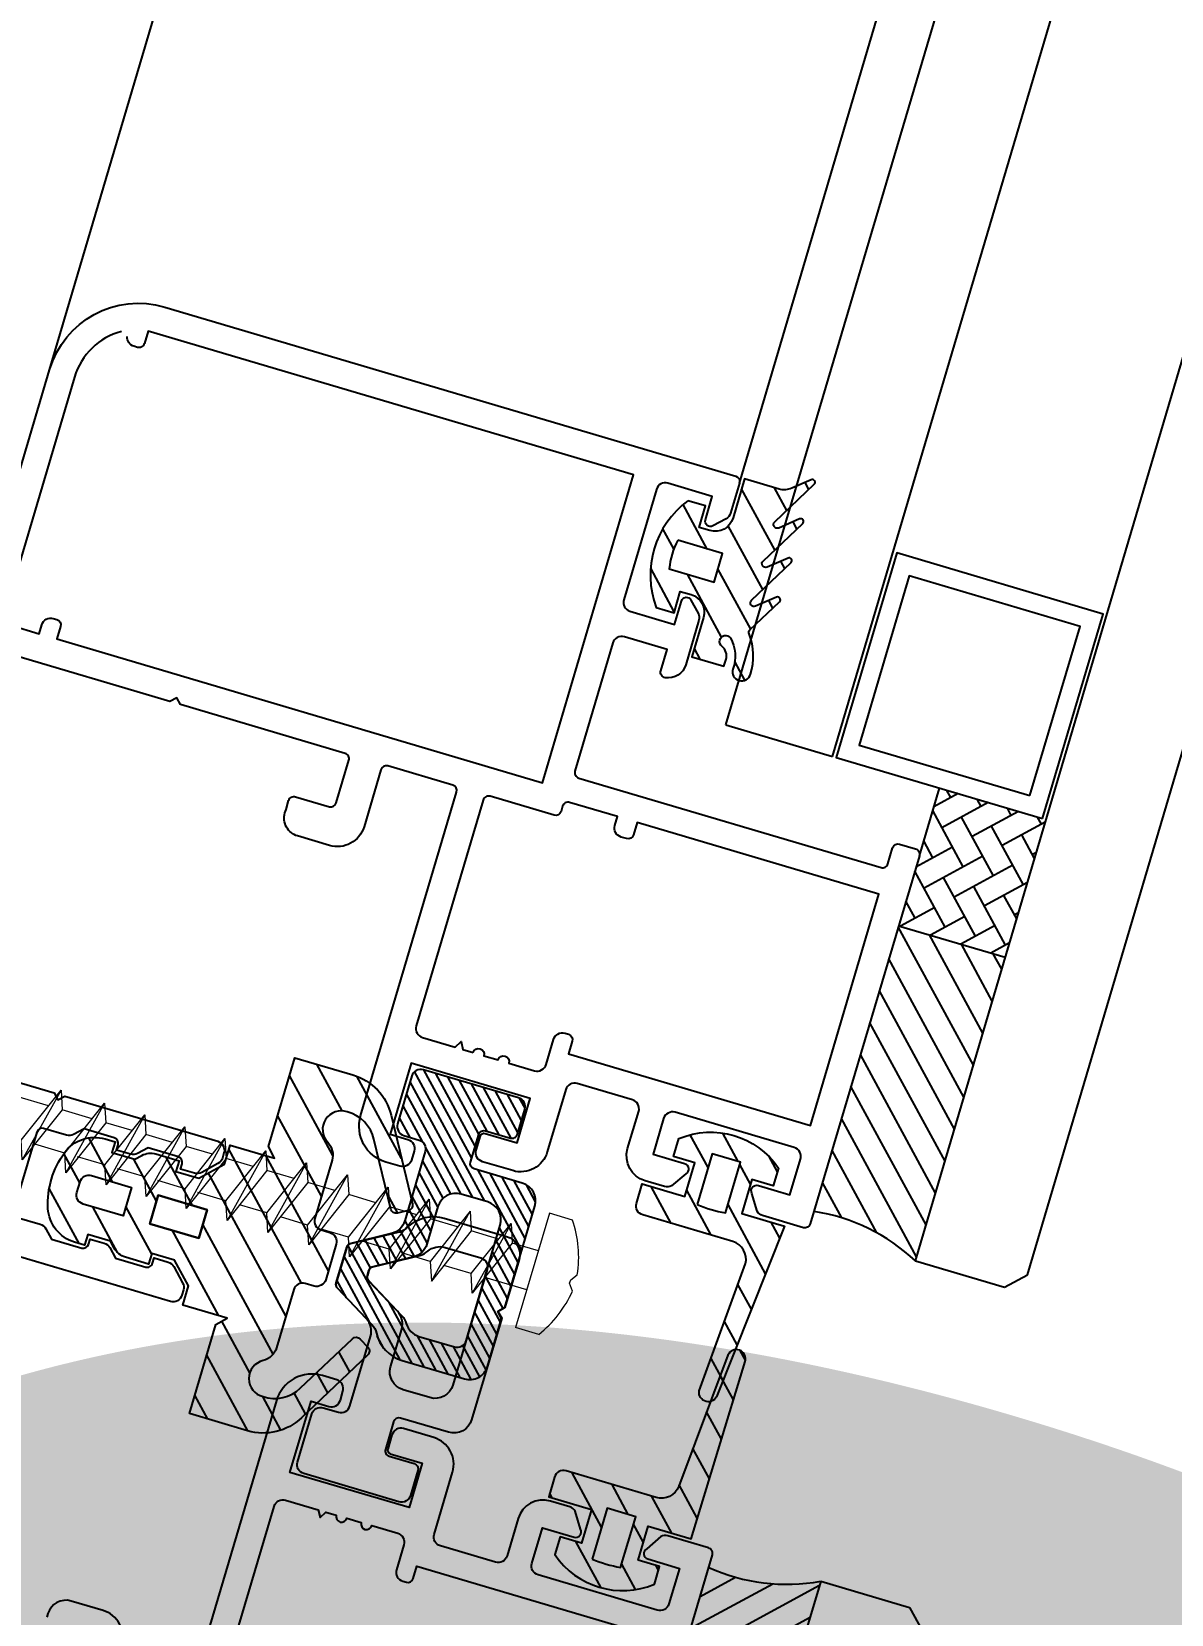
# Model space of a CAD drawing. Header units: millimetres. Extents: x 62878 to 70819, y -67946 to -61850.
# Drawn here: x 67889.68 to 67895.82, y -65902.83 to -65894.3 of the extents above; entities that cross this region are included whole.
import ezdxf
from ezdxf.enums import TextEntityAlignment as Align

# ---------------------------------------------------------------- set-up
doc = ezdxf.new("R2010")
doc.units = ezdxf.units.MM
doc.layers.add('antet_3', color=7, linetype='Continuous', lineweight=9)
doc.layers.add('DOGRAMA', color=171, linetype='Continuous', lineweight=0)
doc.styles.add('bold', font='arial.ttf', dxfattribs={"height": 10})
pattern_1 = [(118.5057849383402, (67849.43302601442, -66003.22063002571), (-0.1395045678384407, -0.07576303882639554), [])]

# ---------------------------------------------------------------- blocks, each defined once
blk = doc.blocks.new('a2we')
at = {"lineweight": 5, "ltscale": 0.5}
for p, q in [((-196.0144480926461, -415.2868589025547), (-196.5925912144022, -417.2488821181558)), ((-196.0144480926461, -415.2868589025547), (-195.4639709594615, -417.7110762494052)), ((-197.5747968978259, -417.6063757508618), (-196.5747276986959, -417.2423803302317)), ((-194.1582851917165, -418.2620245979042), (-197.5747968978259, -417.6063757508618)), ((-195.1583543907882, -418.6260200186506), (-197.5747968978259, -417.6063757508618)), ((-196.8896500078097, -417.895480952812), (-197.0961171580722, -418.3448917148726)), ((-196.5747276986959, -417.2423803302317), (-194.1582851917165, -418.2620245979042)), ((-197.1143788935161, -419.7428166739272), (-197.1143788935161, -418.4283854465556)), ((-194.1582851917165, -418.2620245979042), (-195.1583543907882, -418.6260200186506)), ((-195.1583543907882, -418.6260200186506), (-194.9264251741961, -419.2953524503964)), ((-194.9154016761394, -420.634479622855), (-194.9154016761394, -419.3608343693425)), ((-198.1144480926461, -420.1068120946153), (-197.1143788935161, -419.7428166739268)), ((-194.9154016761721, -421.4039929561312), (-198.1144480926461, -420.1068120946153)), ((-193.9153324771005, -421.0399975355008), (-198.1144480926461, -420.1068120946153)), ((-197.1143788935161, -419.7428166739268), (-193.9153324771005, -421.0399975355008)), ((-197.1143788935161, -419.7428166739268), (-193.9153324771005, -421.0399975355008)), ((-197.1143788935161, -422.2969096404012), (-197.1143788935162, -420.512330007273)), ((-193.9153324771005, -421.0399975355008), (-194.9154016761721, -421.4039929561312)), ((-194.9154016761721, -423.1885725893157), (-194.9154016761721, -421.4039929561312)), ((-198.1144480926461, -422.6609050610894), (-197.1143788935161, -422.2969096404012)), ((-194.9154016761721, -423.9580859226053), (-198.1144480926461, -422.6609050610894)), ((-193.9153324771005, -423.594090501975), (-198.1144480926461, -422.6609050610894)), ((-197.1143788935161, -422.2969096404012), (-193.9153324771005, -423.594090501975)), ((-197.1143788935161, -422.2969096404012), (-193.9153324771005, -423.594090501975)), ((-197.1143788935161, -424.8510026068752), (-197.1143788935162, -423.0664229737469)), ((-193.9153324771005, -423.594090501975), (-194.9154016761721, -423.9580859226053)), ((-194.9154016761721, -425.7426655557898), (-194.9154016761721, -423.9580859226053)), ((-198.1144480926461, -425.2149980275636), (-197.1143788935161, -424.8510026068752)), ((-194.9154016761721, -426.5121788890793), (-198.1144480926461, -425.2149980275636)), ((-193.9153324771005, -426.1481834684492), (-198.1144480926461, -425.2149980275636)), ((-197.1143788935161, -424.8510026068752), (-193.9153324771005, -426.1481834684492)), ((-197.1143788935161, -424.8510026068752), (-193.9153324771005, -426.1481834684492)), ((-197.1143788935161, -427.3050955733496), (-197.1143788935162, -425.6205159402211)), ((-193.9153324771005, -426.1481834684492), (-194.9154016761721, -426.5121788890793)), ((-198.1144480926461, -427.669090994038), (-197.1143788935161, -427.3050955733496)), ((-197.1143788935161, -427.3050955733496), (-193.9153324771005, -428.6022764349236)), ((-197.1143788935161, -427.3050955733496), (-193.9153324771005, -428.6022764349236)), ((-194.9154016761721, -428.1967585222638), (-194.9154016761721, -426.5121788890793)), ((-194.9154016761721, -428.9662718555534), (-198.1144480926461, -427.669090994038)), ((-193.9153324771005, -428.6022764349236), (-198.1144480926461, -427.669090994038)), ((-197.1143788935161, -429.5591885398237), (-197.1143788935161, -428.0237477951896)), ((-193.9153324771005, -428.6022764349236), (-194.9154016761721, -428.9662718555534)), ((-194.9154016761721, -430.450851488738), (-194.9154016761721, -428.9662718555534)), ((-198.1144480926461, -429.9231839605702), (-197.1143788935161, -429.5591885398237)), ((-197.1143788935161, -429.5591885398237), (-193.9153324771005, -430.8563694013976)), ((-197.1143788935161, -429.5591885398237), (-193.9153324771005, -430.8563694013976)), ((-194.9154016761721, -431.2203648220857), (-198.1144480926461, -429.9231839605702)), ((-193.9153324771005, -430.8563694013976), (-198.1144480926461, -429.9231839605702)), ((-197.1143788935161, -431.8132815063559), (-197.1143788935161, -430.2778407616635)), ((-193.9153324771005, -430.8563694013976), (-194.9154016761721, -431.2203648220857)), ((-194.9154016761721, -432.7049444552304), (-194.9154016761721, -431.2203648220857)), ((-198.1144480926461, -432.177276926986), (-197.1143788935161, -431.8132815063559)), ((-194.9154016761721, -433.4744577885599), (-198.1144480926461, -432.177276926986)), ((-193.9153324771005, -433.1104623678716), (-198.1144480926461, -432.177276926986)), ((-197.1143788935161, -431.8132815063559), (-193.9153324771005, -433.1104623678716)), ((-197.1143788935161, -431.8132815063559), (-193.9153324771005, -433.1104623678716)), ((-197.1143788935161, -434.0673744728301), (-197.1143788935161, -432.5319337281958)), ((-193.9153324771005, -433.1104623678716), (-194.9154016761721, -433.4744577885599)), ((-198.1144480926461, -434.4313698935184), (-197.1143788935161, -434.0673744728301)), ((-197.1143788935161, -434.0673744728301), (-193.9153324771005, -435.364555334404)), ((-197.1143788935161, -434.0673744728301), (-193.9153324771005, -435.364555334404)), ((-194.9154016761721, -434.9590374217446), (-194.9154016761721, -433.4744577885599)), ((-194.9154016761721, -435.7285507550341), (-198.1144480926461, -434.4313698935184)), ((-193.9153324771005, -435.364555334404), (-198.1144480926461, -434.4313698935184)), ((-197.1143788935161, -436.3642339800811), (-197.1143788935161, -434.7860266946118)), ((-193.9153324771005, -435.364555334404), (-194.9154016761721, -435.7285507550341)), ((-194.9154016761721, -437.2558969289955), (-194.9154016761721, -435.7285507550341)), ((-198.1144480926461, -436.7282294008277), (-197.1143788935161, -436.3642339800811)), ((-197.1143788935161, -436.3642339800811), (-193.9153324771005, -437.6614148416551)), ((-197.1143788935161, -436.3642339800811), (-193.9153324771005, -437.6614148416551)), ((-194.9154016761721, -438.0254102623434), (-198.1144480926461, -436.7282294008277)), ((-193.9153324771005, -437.6614148416551), (-198.1144480926461, -436.7282294008277)), ((-197.1143788935161, -438.6610934873901), (-197.1143788935161, -437.1337473134849)), ((-193.9153324771005, -437.6614148416551), (-194.9154016761721, -438.0254102623434)), ((-194.9154016761721, -439.5527564362646), (-194.9154016761721, -438.0254102623434)), ((-198.1144480926461, -439.0250889080787), (-197.1143788935161, -438.6610934873901)), ((-194.9154016761721, -440.3222697695944), (-198.1144480926461, -439.0250889080787)), ((-193.9153324771005, -439.9582743489061), (-198.1144480926461, -439.0250889080787)), ((-197.1143788935161, -438.6610934873901), (-193.9153324771005, -439.9582743489061)), ((-197.1143788935161, -438.6610934873901), (-193.9153324771005, -439.9582743489061)), ((-197.1143788935161, -440.9579529946993), (-197.1143788935161, -439.430606820736)), ((-193.9153324771005, -439.9582743489061), (-194.9154016761721, -440.3222697695944)), ((-198.1144480926461, -441.3219484153295), (-197.1143788935161, -440.9579529946993)), ((-197.1143788935161, -440.9579529946993), (-193.9153324771005, -442.2551338562151)), ((-194.9154016761721, -441.849615943574), (-194.9154016761721, -440.3222697695944)), ((-194.9154016761721, -442.6191292769035), (-198.1144480926461, -441.3219484153295)), ((-193.9153324771005, -442.2551338562151), (-198.1144480926461, -441.3219484153295)), ((-197.1143788935161, -443.2537258831643), (-197.1143788935161, -441.7274663280053)), ((-193.9153324771005, -442.2551338562151), (-194.9154016761721, -442.6191292769035)), ((-194.9154016761721, -444.1453888320787), (-194.9154016761721, -442.6191292769035)), ((-198.1144480926461, -443.6177213039109), (-197.1143788935161, -443.2537258831643)), ((-197.1143788935161, -443.2537258831643), (-193.9153324771005, -444.5509067447383)), ((-194.9154016761721, -444.9149021654266), (-198.1144480926461, -443.6177213039109)), ((-193.9153324771005, -444.5509067447383), (-198.1144480926461, -443.6177213039109)), ((-197.1143788935161, -445.5538642814245), (-197.1143788935161, -444.0232392165685)), ((-193.9153324771005, -444.5509067447383), (-194.9154016761721, -444.9149021654266)), ((-194.9154016761721, -446.4455272302989), (-194.9154016761721, -444.9149021654266)), ((-198.1144480926461, -445.9178597020545), (-197.1143788935161, -445.5538642814245)), ((-193.9153324771005, -446.8510451429402), (-198.1144480926461, -445.9178597020545)), ((-194.9154016761721, -447.2150405636282), (-198.1144480926461, -445.9178597020545)), ((-197.1143788935161, -445.5538642814245), (-193.9153324771005, -446.8510451429402)), ((-197.1143788935161, -445.5538642814245), (-193.9153324771005, -446.8510451429402)), ((-197.1143788935161, -447.8540026795677), (-197.1143788935161, -446.3233776147298)), ((-193.9153324771005, -446.8510451429402), (-194.9154016761721, -447.2150405636282)), ((-194.9154016761721, -448.7456656284821), (-194.9154016761721, -447.2150405636282)), ((-197.1143788935161, -447.8540026795677), (-198.1144480926461, -448.2179981003141)), ((-194.9154016761721, -449.5151789618299), (-198.1144480926461, -448.2179981003141)), ((-198.1144480926461, -448.2179981003141), (-193.9153324771005, -449.1511835411412)), ((-193.9153324771005, -449.1511835411412), (-197.1143788935161, -447.8540026795677)), ((-197.1143788935161, -450.1541410778275), (-197.1143788935161, -448.6235160129718)), ((-193.9153324770423, -449.1511835411412), (-194.9154016761721, -449.5151789618299)), ((-194.9154016761723, -451.0458040266858), (-194.9154016761721, -449.5151789618299)), ((-198.1144480926461, -450.5181364984577), (-197.1143788935161, -450.1541410778275)), ((-197.1143788935161, -450.1541410778275), (-193.9153324770423, -451.4513219393434)), ((-194.9154016761721, -451.8153173600317), (-198.1144480926461, -450.5181364984577)), ((-193.9153324770423, -451.4513219393434), (-198.1144480926461, -450.5181364984577)), ((-197.1143788935161, -453.2868589025547), (-197.1143788935162, -450.9236544111328)), ((-193.9153324770423, -451.4513219393434), (-194.9154016761721, -451.8153173600317)), ((-194.9154016761721, -453.2868589025547), (-194.9154016761721, -451.8153173600317)), ((-192.7980524524961, -453.2868589025547), (-199.230843732796, -453.2868589025547)), ((-199.230843732796, -454.5827171301502), (-199.230843732796, -453.2868589025547)), ((-192.7980524524961, -454.5827171301502), (-192.7980524524961, -453.2868589025547))]:
    blk.add_line(p, q, dxfattribs=at)
blk.add_lwpolyline([(-196.4690204826777, -455.6637351848848), (-196.1125089353335, -455.3998333582319), (-195.9163872499585, -455.3998333582319), (-195.5598757026143, -455.6637351848848)], dxfattribs=at)
for centre, radius, start, end in [((-196.9143788935627, -418.4283854465556), 0.2, 155.3251238657465, 180), ((-195.115401676151, -419.3608343693425), 0.2, 0, 19.11162363728389), ((-195.6603624057317, -449.5292358589606), 6.187568978619671, 234.757305859688, 262.4904896380407), ((-196.3685337795604, -449.5292358589606), 6.187568978619673, 277.5095103619591, 305.2426941403116)]:
    blk.add_arc(centre, radius, start, end, dxfattribs=at)

msp = doc.modelspace()

# ---------------------------------------------------------------- hatches: boundary and pattern name
at = {"layer": 'DOGRAMA', "lineweight": -2}
h = msp.add_hatch(dxfattribs=at)
h.set_pattern_fill('ANSI31', color=256, scale=0.05, angle=73.50578493834035, style=0)
h.set_pattern_definition(pattern_1)
edge = h.paths.add_edge_path(flags=16)
edge.add_arc((67893.51196227751, -65897.2269321), 0.4000000000104926, 151.9688259022431, 175.0427439676631)
edge.add_line((67893.11345850107, -65897.19236708623), (67893.35501001781, -65897.26389137756))
edge.add_line((67893.35501001781, -65897.26389137756), (67893.40043698341, -65897.11047563261))
edge.add_line((67893.40043698341, -65897.11047563261), (67893.15888546666, -65897.03895134128))
edge = h.paths.add_edge_path()
edge.add_arc((67893.51196227747, -65897.22693209995), 0.5000000000005805, 126.6358872947952, 200.3756825854292)
edge.add_line((67893.04324735464, -65897.4010192078), (67893.13913219527, -65897.4294110613))
edge.add_line((67893.13913219527, -65897.4294110613), (67893.17320241942, -65897.3143492526))
edge.add_line((67893.17320241942, -65897.3143492526), (67893.23073332375, -65897.33138436468))
edge.add_arc((67893.20234147029, -65897.42726920526), 0.09999999998843902, -16.49421506238002, 73.5057849456145, ccw=False)
edge.add_line((67893.29822631087, -65897.45566105875), (67893.23576423322, -65897.66660770806))
edge.add_line((67893.23576423322, -65897.66660770806), (67893.40835694628, -65897.71771304433))
edge.add_line((67893.40835694628, -65897.71771304433), (67893.41956587811, -65897.6798582899))
edge.add_arc((67893.35724073171, -65897.66140358518), 0.06500000000055278, 343.5057849758132, 411.9151204824632)
edge.add_arc((67893.41749832543, -65897.58451244609), 0.03268943070179349, 38.07550583661907, 231.9151204904771, ccw=False)
edge.add_arc((67893.26967165104, -65897.66223663448), 0.199259164224985, -20.84390065892279, 29.422006500554573, ccw=False)
edge.add_arc((67893.50421788367, -65897.74606864988), 0.05002797728253574, 165.0203900074541, 342.5336263149808)
edge.add_arc((67893.24344924738, -65897.66420326843), 0.3233450412563248, 342.5651376772494, 381.891447832027)
edge.add_arc((67893.56203633589, -65897.53618731486), 0.01999999997325917, 133.5057848530204, 201.8914477648772, ccw=False)
edge.add_line((67893.54826777973, -65897.52168121753), (67893.70786265164, -65897.37020071149))
edge.add_arc((67893.6975362345, -65897.35932113849), 0.0149999999963509, 313.5057849044397, 473.5057849085336)
edge.add_line((67893.69155360962, -65897.34556584134), (67893.5786468107, -65897.3946726703))
edge.add_arc((67893.57066997755, -65897.37633227413), 0.01999999996982189, 133.5057849119563, 293.5057848797311, ccw=False)
edge.add_line((67893.55690142137, -65897.36182617681), (67893.7703247293, -65897.15925406221))
edge.add_arc((67893.75999831213, -65897.1483744892), 0.01500000000636884, 313.5057849447552, 473.5057848863643)
edge.add_line((67893.75401568726, -65897.13461919205), (67893.64110888838, -65897.18372602102))
edge.add_arc((67893.6331320552, -65897.16538562484), 0.01999999998142972, 133.5057849437303, 293.5057849561888, ccw=False)
edge.add_line((67893.61936349899, -65897.15087952751), (67893.83278680698, -65896.9483074129))
edge.add_arc((67893.82246038983, -65896.93742783989), 0.0149999999963509, 313.5057849044397, 473.5057848863643)
edge.add_line((67893.81647776495, -65896.92367254273), (67893.70357096603, -65896.97277937172))
edge.add_arc((67893.69559413288, -65896.95443897553), 0.01999999998316629, 133.5057848545578, 293.5057848631041, ccw=False)
edge.add_line((67893.6818255767, -65896.93993287819), (67893.89524888463, -65896.73736076358))
edge.add_arc((67893.88492246748, -65896.72648119056), 0.01500000000690547, 313.5057848661739, 473.5057848863643)
edge.add_line((67893.8789398426, -65896.7127258934), (67893.7735946929, -65896.75854391592))
edge.add_arc((67893.73371052694, -65896.66684193493), 0.1000000000562677, 253.505784965445, 293.5057849644891, ccw=False)
edge.add_line((67893.70531867348, -65896.76272677559), (67893.51968276806, -65896.70775930215))
edge.add_line((67893.51968276806, -65896.70775930215), (67893.45722069041, -65896.91870595141))
edge.add_arc((67893.3613358498, -65896.89031409791), 0.1000000000246083, 253.50578493435978, 343.50578493435984, ccw=False)
edge.add_line((67893.3329439963, -65896.98619893852), (67893.27541309196, -65896.9691638264))
edge.add_line((67893.27541309196, -65896.9691638264), (67893.30948331614, -65896.85410201775))
edge.add_line((67893.30948331614, -65896.85410201775), (67893.21359847553, -65896.82571016424))
h = msp.add_hatch(dxfattribs=at)
h.set_pattern_fill('AR-HBONE', color=256, scale=0.03, angle=73.50578493834035, style=0)
h.set_pattern_definition([(208.5057849383403, (67861.39643807008, -65884.2479746098), (-0.1627219703923171, 0.04818257311146708), [0.36, -0.12]), (118.5057849383402, (67861.29098579833, -65884.30524430842), (-0.1627219703923171, 0.04818257311146708), [0.3599999999999998, -0.1199999999999999])])
h.paths.add_polyline_path([(67894.49870467983, -65898.61417376291), (67894.56968431355, -65898.37446166143), (67895.14499335707, -65898.54481278233), (67894.92538866418, -65899.28646076903), (67894.35007962064, -65899.11610964811)])
h = msp.add_hatch(dxfattribs=at)
h.set_pattern_fill('ANSI31', color=256, scale=0.03999999999999999, angle=73.50578493834035, style=0)
h.set_pattern_definition([(118.5057849383402, (67843.66947975697, -66022.68525266623), (-0.1116036542707525, -0.06061043106111644), [])])
h.paths.add_polyline_path([(67894.29793818312, -65899.38906024737, -0.4142135623420975), (67894.26376209228, -65899.40762081885), (67893.89395820061, -65900.65652086757, -0.1532309010706403), (67894.44087539066, -65900.92275682902), (67894.8468788955, -65899.55160360855)])
h.paths.add_polyline_path([(67894.35007962064, -65899.11610964811), (67894.27937761167, -65899.35488415649, -0.4142135623575963), (67894.29793818312, -65899.38906024737), (67894.8468788955, -65899.55160360855), (67894.92538866418, -65899.28646076903)])
h = msp.add_hatch(dxfattribs=at)
h.set_pattern_fill('ANSI31', color=256, scale=0.05, angle=73.50578493834035, style=0)
h.set_pattern_definition(pattern_1)
edge = h.paths.add_edge_path(flags=16)
edge.add_arc((67889.96748665118, -65900.5680834786), 0.04999999997044491, 163.5057849041675, 253.5057849201566, ccw=False)
edge.add_line((67889.91954423091, -65900.55388755184), (67889.93657934299, -65900.49635664748))
edge.add_arc((67889.9845217633, -65900.51055257421), 0.05000000000817259, 73.50578495034893, 163.5057849503489, ccw=False)
edge.add_line((67889.99871769003, -65900.4626101539), (67890.21445858135, -65900.52649182425))
edge.add_line((67890.21445858135, -65900.52649182425), (67890.1690316158, -65900.67990756921))
edge.add_line((67890.1690316158, -65900.67990756921), (67889.95329072443, -65900.61602589887))
h.paths.add_polyline_path([(67890.31285887668, -65900.72249534943), (67890.35828584229, -65900.56907960448), (67890.62196915387, -65900.64715720156), (67890.5765421883, -65900.80057294652)], flags=16)
edge = h.paths.add_edge_path()
edge.add_arc((67890.01468884239, -65900.45691009352), 0.1999999999818766, 73.50578494161721, 144.0720038234575, ccw=False)
edge.add_line((67890.07147254935, -65900.26514041235), (67890.12545997072, -65900.28112628612))
edge.add_line((67890.12545997072, -65900.28112628612), (67890.10842485863, -65900.33865719047))
edge.add_line((67890.10842485863, -65900.33865719047), (67890.23143002766, -65900.37507947281))
edge.add_line((67890.23143002766, -65900.37507947281), (67890.26959624315, -65900.35435191878))
edge.add_arc((67890.317320992, -65900.44222881188), 0.09999999997295927, 73.50578494324719, 118.50578494202301, ccw=False)
edge.add_line((67890.34571284548, -65900.34634397131), (67890.47064539691, -65900.38333695866))
edge.add_line((67890.47064539691, -65900.38333695866), (67890.45361028478, -65900.440867863))
edge.add_line((67890.45361028478, -65900.440867863), (67890.57661545379, -65900.47729014534))
edge.add_line((67890.57661545379, -65900.47729014534), (67890.71545206828, -65900.40188986299))
edge.add_line((67890.71545206828, -65900.40188986299), (67890.74619597991, -65900.29806166208))
edge.add_line((67890.74619597991, -65900.29806166208), (67890.98590808138, -65900.3690412958))
edge.add_line((67890.98590808138, -65900.3690412958), (67890.9521615878, -65900.30690294875))
edge.add_line((67890.9521615878, -65900.30690294875), (67891.09412085524, -65899.82747874579))
edge.add_line((67891.09412085524, -65899.82747874579), (67891.40746519278, -65899.92026115504))
edge.add_arc((67891.32228963234, -65900.20791567682), 0.2999999999875332, 13.505784941191223, 73.50578494107378, ccw=False)
edge.add_line((67891.61399353592, -65900.13785261505), (67891.72872929958, -65900.61554898329))
edge.add_arc((67891.69955890923, -65900.62255528948), 0.02999999999202357, -76.49421503599791, 13.505784964002089, ccw=False)
edge.add_line((67891.70656521541, -65900.65172567983), (67891.6482244347, -65900.6657382922))
edge.add_arc((67891.64121812853, -65900.6365679018), 0.03000000003107357, 193.5057849445301, 283.5057849175066, ccw=False)
edge.add_line((67891.61204773813, -65900.64357420799), (67891.52158253096, -65900.26692703611))
edge.add_arc((67891.32711326191, -65900.31363574389), 0.1999999999645351, 13.50578492562619, 75.42538226743675)
edge.add_arc((67891.34453978701, -65900.21450402934), 0.1000000000124066, 70.79093734667266, 223.5057849503926)
edge.add_arc((67891.19947881368, -65900.35218959147), 0.09999999998390183, -16.49421504639099, 43.50578494977759, ccw=False)
edge.add_line((67891.29536365427, -65900.38058144493), (67891.20258051957, -65900.69392823231))
edge.add_arc((67891.25052293987, -65900.70812415903), 0.04999999999008795, 163.5057849616035, 253.5057849616035)
edge.add_line((67891.23632701315, -65900.75606657933), (67891.28425517994, -65900.77025828556))
edge.add_arc((67891.27005925315, -65900.81820070583), 0.04999999999679266, -16.494215118341685, 73.50578487692383, ccw=False)
edge.add_line((67891.31800167344, -65900.83239663263), (67891.26121796653, -65901.02416631376))
edge.add_arc((67891.21327554622, -65901.00997038707), 0.04999999999577791, 253.505784982327, 343.5057849983161, ccw=False)
edge.add_line((67891.19907961952, -65901.05791280737), (67891.15115145271, -65901.04372110112))
edge.add_arc((67891.13695552596, -65901.09166352144), 0.05000000002625723, 73.50578493909426, 163.5057849343598)
edge.add_line((67891.08901310565, -65901.07746759469), (67890.99622997097, -65901.39081438207))
edge.add_arc((67890.90034513037, -65901.36242252857), 0.1000000000106552, 283.5057849379459, 343.50578493199265, ccw=False)
edge.add_arc((67890.9470538382, -65901.55689179765), 0.09999999998566604, 103.5057849337333, 256.2206325283005)
edge.add_arc((67890.9864110201, -65901.46425383106), 0.200000000014594, 251.5861875976356, 313.5057849382979)
edge.add_line((67891.1240965822, -65901.60931480442), (67891.40504999776, -65901.34264605095))
edge.add_arc((67891.42570283207, -65901.36440519697), 0.03000000001327432, 43.50578492562232, 133.5057849054646, ccw=False)
edge.add_line((67891.4474619781, -65901.34375236265), (67891.48876764669, -65901.38727065462))
edge.add_arc((67891.46700850071, -65901.40792348895), 0.02999999999162854, -46.49421503611188, 43.505784983020874, ccw=False)
edge.add_line((67891.48766133504, -65901.42968263495), (67891.13133202668, -65901.76789490513))
edge.add_arc((67890.92480368353, -65901.5503034451), 0.300000000005015, 253.5057849365332, 313.5057849362821, ccw=False)
edge.add_line((67890.83962812307, -65901.83795796688), (67890.52628378557, -65901.74517555766))
edge.add_line((67890.52628378557, -65901.74517555766), (67890.66824305293, -65901.26575135469))
edge.add_line((67890.66824305293, -65901.26575135469), (67890.73038140002, -65901.23200486113))
edge.add_line((67890.73038140002, -65901.23200486113), (67890.49066929851, -65901.16102522741))
edge.add_line((67890.49066929851, -65901.16102522741), (67890.5214132102, -65901.05719702656))
edge.add_line((67890.5214132102, -65901.05719702656), (67890.44601292776, -65900.91836041209))
edge.add_line((67890.44601292776, -65900.91836041209), (67890.32300775875, -65900.88193812977))
edge.add_line((67890.32300775875, -65900.88193812977), (67890.30597264666, -65900.93946903409))
edge.add_line((67890.30597264666, -65900.93946903409), (67890.18104009528, -65900.90247604674))
edge.add_arc((67890.20943194874, -65900.80659120614), 0.09999999999826054, 208.5057849526976, 253.5057849559762, ccw=False)
edge.add_line((67890.12155505562, -65900.85431595503), (67890.10082750162, -65900.81614973953))
edge.add_line((67890.10082750162, -65900.81614973953), (67889.97782233263, -65900.7797274572))
edge.add_line((67889.97782233263, -65900.7797274572), (67889.96078722057, -65900.83725836156))
edge.add_line((67889.96078722057, -65900.83725836156), (67889.90679979917, -65900.82127248775))
edge.add_arc((67889.96358350609, -65900.62950280658), 0.1999999999727465, 182.9395660654855, 253.5057849496117, ccw=False)
edge.add_arc((67890.23372757729, -65900.61563086289), 0.4705000000156521, 144.0720038220609, 182.9395660567317, ccw=False)
at = {"layer": 'DOGRAMA', "lineweight": -2, "ltscale": 5}
h = msp.add_hatch(dxfattribs=at)
h.set_pattern_fill('ANSI31', color=256, scale=0.015, angle=73.50578493834035, style=0)
h.set_pattern_definition([(118.5057849383402, (67849.43302601442, -66003.22063002571), (-0.0418513703515322, -0.02272891164791872), [])])
edge = h.paths.add_edge_path(flags=16)
edge.add_line((67891.49355612954, -65900.97451868773), (67891.4858116458, -65901.00067332349))
edge.add_arc((67891.51457709802, -65901.00919087953), 0.03000000002919279, 163.5057849698818, 223.5057849649129)
edge.add_line((67891.492817952, -65901.02984371387), (67891.67205588894, -65901.21868290076))
edge.add_arc((67891.59952540224, -65901.28752568176), 0.09999999998551172, 15.646826800116912, 43.5057849144161, ccw=False)
edge.add_arc((67891.79211389461, -65901.2335843005), 0.1000000000242866, 195.6468268380115, 253.5057849447215)
edge.add_line((67891.76372204113, -65901.32946914113), (67891.9556760646, -65901.38630743253))
edge.add_arc((67891.96987199137, -65901.33836501223), 0.05000000002056727, 253.5057849023817, 343.5057848976473)
edge.add_line((67892.01781441167, -65901.352560939), (67892.20236145938, -65900.72930947511))
edge.add_arc((67892.10647661876, -65900.70091762167), 0.1000000000080821, 343.505784966338, 433.5057849663379)
edge.add_line((67892.1348684722, -65900.60503278105), (67891.99085686897, -65900.5623904164))
edge.add_arc((67891.96246501547, -65900.65827525697), 0.09999999998274905, 73.5057849272582, 163.505784924891)
edge.add_line((67891.86658017492, -65900.62988340347), (67891.80658938989, -65900.83248401442))
edge.add_arc((67891.71070454927, -65900.80409216092), 0.1000000000246083, 283.50578492983885, 343.50578493435984, ccw=False)
edge.add_line((67891.73405890318, -65900.90132679547), (67891.51531527552, -65900.95386585339))
edge.add_arc((67891.52232158174, -65900.98303624375), 0.03000000001297008, 103.5057850115586, 163.5057849886395)
edge = h.paths.add_edge_path()
edge.add_line((67892.04196220529, -65900.38979770329), (67892.08596957818, -65900.24117620036))
edge.add_arc((67892.11473503034, -65900.24969375638), 0.02999999996924891, 73.50578493831898, 163.5057849649675, ccw=False)
edge.add_line((67892.12325258637, -65900.22092830423), (67892.25749136321, -65900.26067689914))
edge.add_arc((67892.26600891925, -65900.23191144696), 0.03000000000128663, 253.5057849541004, 343.5057849619911)
edge.add_line((67892.29477437145, -65900.240429003), (67892.33452296635, -65900.10619022616))
edge.add_arc((67892.28658054605, -65900.09199429942), 0.05000000000817259, 343.5057849503489, 433.5057849503489)
edge.add_line((67892.30077647278, -65900.04405187911), (67891.78779257557, -65899.89215546295))
edge.add_arc((67891.77359664885, -65899.94009788324), 0.04999999999008795, 73.50578496160352, 163.5057849616035)
edge.add_line((67891.72565422856, -65899.92590195652), (67891.64899622413, -65900.18479102613))
edge.add_arc((67891.69693864444, -65900.19898695286), 0.05000000000817259, 163.5057849503489, 253.5057849503489)
edge.add_line((67891.6827427177, -65900.24692937317), (67891.76424483219, -65900.27106244862))
edge.add_arc((67891.75004890544, -65900.31900486893), 0.05000000001230415, -16.494215070374594, 73.50578493435978, ccw=False)
edge.add_line((67891.79799132573, -65900.33320079568), (67891.6873501954, -65900.70685752638))
edge.add_arc((67891.59146535478, -65900.67846567289), 0.1000000000246083, 283.50578492983885, 343.50578493435984, ccw=False)
edge.add_line((67891.61481970869, -65900.77570030744), (67891.39607608104, -65900.82823936538))
edge.add_arc((67891.40308238719, -65900.85740975574), 0.02999999999597755, 103.5057848764408, 163.5057848929129)
edge.add_line((67891.37431693502, -65900.84889219968), (67891.31739631854, -65901.04112425107))
edge.add_arc((67891.34616177074, -65901.04964180711), 0.03000000001523971, 163.5057849619911, 223.5057849447552)
edge.add_line((67891.32440262473, -65901.07029464144), (67891.5102151845, -65901.26606063441))
edge.add_arc((67891.4376846979, -65901.33490341548), 0.09999999996225606, 13.01711326210608, 43.505784973044626, ccw=False)
edge.add_arc((67891.72997554758, -65901.26733079409), 0.1999999999960317, 193.0171132180389, 253.5057849296254)
edge.add_line((67891.67319184059, -65901.45910047526), (67892.00897312502, -65901.55852654691))
edge.add_arc((67892.03736497849, -65901.4626417063), 0.1000000000163452, 253.5057849503489, 343.5057849503489)
edge.add_line((67892.1332498191, -65901.49103355977), (67892.20990782353, -65901.23214449019))
edge.add_line((67892.20990782353, -65901.23214449019), (67892.18965992733, -65901.19486148197))
edge.add_line((67892.18965992733, -65901.19486148197), (67892.22694293561, -65901.17461358586))
edge.add_line((67892.22694293561, -65901.17461358586), (67892.38877650043, -65900.62806999446))
edge.add_arc((67892.29289165983, -65900.59967814095), 0.1000000000147868, 343.5057849239981, 433.5057849296254)
edge.add_line((67892.32128351333, -65900.50379330036), (67892.06221010137, -65900.42708071151))
edge.add_arc((67892.07072765744, -65900.39831525936), 0.02999999998164358, 163.5057848850222, 253.5057848850222, ccw=False)
at = {"layer": 'DOGRAMA', "lineweight": -2}
h = msp.add_hatch(dxfattribs=at)
h.set_pattern_fill('ANSI31', color=256, scale=0.05, angle=73.50578493834035, style=0)
h.set_pattern_definition(pattern_1)
edge = h.paths.add_edge_path(flags=16)
edge.add_arc((67893.52893552197, -65900.00493048628), 0.6682513991985913, 246.6301057173571, 260.3814641477693)
edge.add_line((67893.41727891983, -65900.66378762992), (67893.4982508113, -65900.39032972022))
edge.add_line((67893.4982508113, -65900.39032972022), (67893.34483506635, -65900.34490275466))
edge.add_line((67893.34483506635, -65900.34490275466), (67893.2638631749, -65900.61836066433))
edge = h.paths.add_edge_path()
edge.add_line((67892.93692792006, -65900.61301176353), (67892.96815895889, -65900.50753843885))
edge.add_line((67892.96815895889, -65900.50753843885), (67893.19828257637, -65900.57567888721))
edge.add_line((67893.19828257637, -65900.57567888721), (67893.25222709795, -65900.39349769008))
edge.add_line((67893.25222709795, -65900.39349769008), (67893.13716528928, -65900.35942746591))
edge.add_line((67893.13716528928, -65900.35942746591), (67893.16555714273, -65900.26354262531))
edge.add_arc((67893.33693455748, -65900.6709659699), 0.4420000000003616, 34.19813682309302, 112.81343305539531, ccw=False)
edge.add_line((67893.70251225005, -65900.42253700482), (67893.67412039658, -65900.51842184542))
edge.add_line((67893.67412039658, -65900.51842184542), (67893.55905858788, -65900.48435162126))
edge.add_line((67893.55905858788, -65900.48435162126), (67893.50511406624, -65900.66653281836))
edge.add_line((67893.50511406624, -65900.66653281836), (67893.73523768365, -65900.73467326675))
edge.add_line((67893.73523768365, -65900.73467326675), (67893.37211555193, -65901.64610576585))
edge.add_arc((67893.32417313167, -65901.6319098391), 0.04999999997044491, 170.2156217273931, 343.5057849201566, ccw=False)
edge.add_line((67893.2749004182, -65901.62341279806), (67893.52497846648, -65900.93707072266))
edge.add_arc((67893.4275099451, -65900.9147125621), 0.1000000000133009, 347.0805145123024, 433.5057849423544)
edge.add_line((67893.45590179859, -65900.81882772148), (67892.97067441363, -65900.67515011056))
edge.add_arc((67892.98487034035, -65900.62720769027), 0.04999999999008795, 163.5057849456145, 253.5057849616035, ccw=False)
h = msp.add_hatch(dxfattribs=at)
h.set_pattern_fill('ANSI31', color=256, scale=0.05, angle=73.50578493834035, style=0)
h.set_pattern_definition(pattern_1)
edge = h.paths.add_edge_path(flags=16)
edge.add_arc((67892.96311759693, -65901.91580825117), 0.6682513992094732, 246.6301057340705, 260.3814641643866)
edge.add_line((67892.85146099498, -65902.57466539486), (67892.93243288645, -65902.30120748519))
edge.add_line((67892.93243288645, -65902.30120748519), (67892.7790171415, -65902.25578051963))
edge.add_line((67892.7790171415, -65902.25578051963), (67892.69804525003, -65902.52923842931))
edge = h.paths.add_edge_path()
edge.add_line((67892.49489913438, -65902.08821871597), (67892.46366809556, -65902.19369204064))
edge.add_line((67892.46366809556, -65902.19369204064), (67892.69379171297, -65902.261832489))
edge.add_line((67892.69379171297, -65902.261832489), (67892.63984719133, -65902.44401368614))
edge.add_line((67892.63984719133, -65902.44401368614), (67892.52478538264, -65902.40994346196))
edge.add_line((67892.52478538264, -65902.40994346196), (67892.4963935291, -65902.50582830251))
edge.add_arc((67892.86197122172, -65902.25739933742), 0.4420000000390831, 214.1981368214725, 292.8134330539324)
edge.add_line((67893.03334863647, -65902.66482268204), (67893.06174048997, -65902.56893784147))
edge.add_line((67893.06174048997, -65902.56893784147), (67892.94667868124, -65902.5348676173))
edge.add_line((67892.94667868124, -65902.5348676173), (67893.00062320285, -65902.35268642014))
edge.add_line((67893.00062320285, -65902.35268642014), (67893.23074682032, -65902.42082686853))
edge.add_line((67893.23074682032, -65902.42082686853), (67893.523145199, -65901.46506596288))
edge.add_arc((67893.47520277869, -65901.45087003615), 0.05000000000817259, 343.5057849503489, 516.7959481541487)
edge.add_line((67893.42924740477, -65901.43116969074), (67893.16458475831, -65902.13658005653))
edge.add_arc((67893.0706567199, -65902.10226499275), 0.1000000000168149, 253.5057849319926, 339.93105536926834, ccw=False)
edge.add_line((67893.0422648664, -65902.19814983335), (67892.55703748143, -65902.05447222243))
edge.add_arc((67892.54284155468, -65902.10241464272), 0.04999999999835106, 73.50578492962542, 163.5057849296254)
h = msp.add_hatch(dxfattribs=at)
h.set_pattern_fill('ANSI31', color=256, scale=0.03999999999999999, angle=73.50578493834035, style=0)
h.set_pattern_definition([(208.5057849383403, (67917.63974965096, -65772.87318804774), (-0.06061043106111653, 0.1116036542707525), [])])
h.paths.add_polyline_path([(67892.9748778107, -65903.85729381902, 0.4142135623420975), (67892.9563172393, -65903.82311772817), (67893.3261211309, -65902.57421767943, 0.1532309010706403), (67893.92982202795, -65902.64868395975), (67893.52381852307, -65904.01983718024)])
h.paths.add_polyline_path([(67892.8699997109, -65904.11462889888), (67892.94070171984, -65903.87585439048, 0.4142135623575963), (67892.9748778107, -65903.85729381902), (67893.52381852307, -65904.01983718024), (67893.44530875444, -65904.28498001977)])

# ---------------------------------------------------------------- linework, layer by layer
for p, q in [((67889.77245349434, -65896.11964981402), (67902.35930009547, -65853.61140777331)), ((67893.49198824387, -65896.73084638358), (67905.94539313365, -65854.67326309365)), ((67893.41906622643, -65898.03375941959), (67906.23304765549, -65854.75843865408)), ((67893.99437526998, -65898.20411054051), (67906.80835669904, -65854.92878977499)), ((67894.44087539066, -65900.92275682902), (67907.95897478613, -65855.26949201683)), ((67895.0445762877, -65900.99722310939), (67908.53428382972, -65855.43984313775)), ((67893.41906622643, -65898.03375941959), (67893.99437526998, -65898.20411054051)), ((67894.4617952703, -65898.73882405566), (67894.56968431355, -65898.37446166143)), ((67894.35007962058, -65899.11610964811), (67894.92538866418, -65899.28646076903)), ((67894.35007962058, -65899.11610964811), (67894.92538866418, -65899.28646076903)), ((67894.44087539066, -65900.92275682902), (67894.9202995936, -65901.06471609646)), ((67894.9202995936, -65901.06471609646), (67895.0445762877, -65900.99722310939)), ((67893.92982202795, -65902.64868395975), (67881.08158258736, -65946.0397007285)), ((67893.92982202795, -65902.64868395975), (67894.4092462309, -65902.79064322718)), ((67894.4092462309, -65902.79064322714), (67894.47673921796, -65902.91491992124))]:
    msp.add_line(p, q, dxfattribs=at)
at = {"layer": 'DOGRAMA', "lineweight": -2, "ltscale": 0.5}
for points in [[(67889.12511923483, -65898.30582417957), (67889.77245349434, -65896.11964981402, -0.4142135623730951), (67890.39383696468, -65895.78218487847), (67893.47174034771, -65896.69356337532, -0.4142135623730951), (67893.49198824387, -65896.73084638358), (67893.4439236751, -65896.89316983023, -0.1991096956269791), (67893.41984002577, -65896.92290571486), (67893.34891531648, -65896.96142396261, -0.6680969080520953), (67893.3083004861, -65896.9285394076), (67893.34569539633, -65896.80224948406), (67893.10598329484, -65896.73126985035, 0.4142135623730951), (67893.04384494781, -65896.7650163439), (67892.86781545621, -65897.35950235558, 0.4142135623730951), (67892.90156194975, -65897.42164070263), (67893.14127405125, -65897.49262033636), (67893.17867180068, -65897.36632082432, -0.6680969080520438), (67893.23064337237, -65897.36085144305), (67893.26916162012, -65897.43177615236, -0.1989616347782854), (67893.27316938991, -65897.46984043851), (67893.20218691701, -65897.7095621285, -0.3728392455561729), (67893.09189983495, -65897.78012568492, -0.4568501953068724), (67893.06745523217, -65897.74192092186), (67893.10152545635, -65897.62685911315), (67892.87140183893, -65897.55871866479, 0.4142135623730951), (67892.80926349192, -65897.59246515836), (67892.60484214681, -65898.28283601064, 0.4142135623730951), (67892.62509004293, -65898.32011901886), (67894.25513233306, -65898.80278052812, 0.4142135623730951), (67894.29241534125, -65898.78253263196), (67894.31796800945, -65898.69623627544, -0.4142135623730951), (67894.35525101761, -65898.6759883793), (67894.44154737414, -65898.70154104743, -0.4142135623730951), (67894.4617952703, -65898.73882405566), (67893.87408390314, -65900.72364025595, -0.4142135623730951), (67893.8368008949, -65900.74388815208), (67893.61694654392, -65900.67878847122, -0.1989616347783402), (67893.58720107084, -65900.65470198268), (67893.55917792366, -65900.55865312835, -0.6680475602943508), (67893.59406415501, -65900.5155752528), (67893.76432686645, -65900.56599066702), (67893.82111057342, -65900.37422098583, 0.4142135623730951), (67893.78736407988, -65900.3120826388), (67893.1449356479, -65900.12185722042, 0.4142135623730951), (67893.08279730083, -65900.15560371401), (67893.02601359389, -65900.34737339518), (67893.19627630533, -65900.39778880941, -0.6680475602943992), (67893.20208360034, -65900.45291618758), (67893.12627305358, -65900.51821950379, -0.1991096956271691), (67893.0882183559, -65900.52223011274), (67892.98342581367, -65900.49120065606, -0.4142135623730951), (67892.88893563168, -65900.31721328438), (67892.94855852402, -65900.11585511912, 0.4142135623730951), (67892.91481203045, -65900.05371677206), (67892.61756902465, -65899.96570202625, 0.4142135623730951), (67892.55543067763, -65899.99944851984), (67892.45605919039, -65900.33504546188, -0.4142135623730951), (67892.26964414927, -65900.43628494257), (67892.1066399203, -65900.38801879165, -0.4142135623730951), (67892.0728934267, -65900.32588044458), (67892.09560690948, -65900.24917257212, -0.4142135623730951), (67892.1204622483, -65900.23567397469), (67892.29305496137, -65900.28677931096), (67892.36403459508, -65900.04706720947), (67891.7216061631, -65899.85684179113), (67891.60803874914, -65900.24038115353), (67891.70392358981, -65900.26877300702, -0.4142135623730951), (67891.73767008331, -65900.33091135405), (67891.72347415658, -65900.37885377431, -0.4142135623730951), (67891.66133580953, -65900.41260026791), (67891.584627937, -65900.38988678512, -0.4142135623730951), (67891.44964196283, -65900.14133339695), (67891.96637369627, -65898.39622929812, 0.4142135623730951), (67891.94612580011, -65898.35894628991), (67891.59614613195, -65898.25531602468, 0.4142135623730951), (67891.55886312373, -65898.27556392082), (67891.46800919255, -65898.58239541072, -0.4142135623730951), (67891.28159415149, -65898.68363489138), (67891.10900143834, -65898.6325295551, -0.4142135623730951), (67891.04150845128, -65898.50825286107), (67891.04718682193, -65898.48907589291), (67891.06138274874, -65898.44113347265, -0.4142135623730951), (67891.09866575696, -65898.42088557649), (67891.28084695406, -65898.47483009812, 0.4142135623730951), (67891.31812996231, -65898.454582202), (67891.38627041067, -65898.22445858455, 0.4142135623730951), (67891.36602251459, -65898.18717557631), (67890.47908773908, -65897.92455093158), (67890.4588398429, -65897.88726792335), (67890.42155683468, -65897.90751581948), (67889.53462205923, -65897.64489117476, 0.4142135623730951)], [(67890.16022230266, -65895.9134721994, 0.2621398995659221), (67889.90669227115, -65896.15939840893), (67889.52908061977, -65897.4346667888, 0.4142135623730951), (67889.56282711333, -65897.49680513583), (67889.71624285827, -65897.5422321014), (67889.73043878502, -65897.49428968113, -0.4142135623730951), (67889.79257713206, -65897.46054318757), (67889.81175410023, -65897.46622155826, -0.4142135623730951), (67889.83200199634, -65897.50350456651), (67889.81212769888, -65897.57062395492), (67892.4297838471, -65898.34572155507), (67892.92096291241, -65896.68691381277), (67890.30330676414, -65895.91181621263), (67890.2834324667, -65895.97893560104, -0.4142135623730951), (67890.24614945854, -65895.99918349719), (67890.2269724904, -65895.99350512649, -0.3618128521052944), (67890.19144757543, -65895.94028654284)], [(67888.07100892733, -65899.50592894985), (67889.796936058, -65900.01698231256), (67889.81718395416, -65900.05426532078), (67889.85446696237, -65900.03401742467), (67890.67907659148, -65900.27818736463, -0.4142135623730951), (67890.71282308505, -65900.34032571169), (67890.70450730369, -65900.36840973127, -0.1989123673795887), (67890.68042725782, -65900.39815225107), (67890.5925503647, -65900.44587699993, -0.1989123673797732), (67890.5544920635, -65900.44988097371), (67890.47846562362, -65900.4273692656), (67890.48698317964, -65900.39860381342, 0.4142135623730951), (67890.46673528352, -65900.3613208052), (67890.30373105453, -65900.31305465427), (67890.24736493858, -65900.3436663274, -0.1989123673797732), (67890.20930663736, -65900.34767030114), (67890.13328019745, -65900.32515859306), (67890.14179775352, -65900.29639314089, 0.4142135623729841), (67890.12154985737, -65900.25911013265), (67889.95854562841, -65900.21084398172), (67889.90217951241, -65900.24145565486, -0.1989123673797501), (67889.86412121126, -65900.2454596286), (67889.740152351, -65900.20875199378, 0.4142135623729288), (67889.70286934281, -65900.2289998899), (67889.57794518743, -65900.65089318849, 0.4142135623725959)], [(67889.5981930836, -65900.68817619675), (67889.72216194379, -65900.72488383156, -0.1989123673796753), (67889.75190446366, -65900.74896387743), (67889.78251613677, -65900.80532999341), (67889.94552036581, -65900.85359614433, 0.4142135623736503), (67889.98280337403, -65900.83334824821), (67889.99132093004, -65900.80458279603), (67890.06734736994, -65900.82709450413, -0.1989123673797502), (67890.09708988975, -65900.85117454996), (67890.12770156295, -65900.90754066595), (67890.29070579194, -65900.95580681688, 0.4142135623732063), (67890.32798880013, -65900.93555892076), (67890.33650635622, -65900.90679346857), (67890.4125327961, -65900.92930517666, -0.1989123673796753), (67890.44227531587, -65900.95338522251), (67890.49000006475, -65901.04126211564, -0.1989123673797207), (67890.49400403851, -65901.07932041681), (67890.48568825715, -65901.10740443644, -0.4142135623730951), (67890.4235499101, -65901.14115092998), (67889.598940281, -65900.89698098999)], [(67892.75828406116, -65904.4919144913), (67893.34599542833, -65902.50709829101, 0.4142135623730951), (67893.32574753222, -65902.46981528278), (67893.10589318117, -65902.40471560192, 0.1989616347783402), (67893.06782889503, -65902.40872337169), (67892.99202793677, -65902.47402952709, 0.6680475602943508), (67892.9978352318, -65902.52915690526), (67893.16809794324, -65902.57957231948), (67893.1113142363, -65902.77134200068, -0.4142135623730951), (67893.04917588917, -65902.80508849422), (67892.40674745722, -65902.61486307587, -0.4142135623730951), (67892.37300096372, -65902.55272472884), (67892.42978467065, -65902.36095504764), (67892.60004738212, -65902.41137046186, 0.6680475602943992), (67892.63493361344, -65902.36829258634), (67892.60690087781, -65902.27224089278, 0.1991096956271691), (67892.57716499318, -65902.24815724343), (67892.47237245091, -65902.21712778676, 0.4142135623730951), (67892.2983850792, -65902.31161796873), (67892.23876218687, -65902.51297613398, -0.4142135623730951), (67892.17662383986, -65902.54672262749), (67891.87938083403, -65902.4587078817, -0.4142135623730951), (67891.84563434043, -65902.39656953467), (67891.94500582764, -65902.06097259259, 0.4142135623730951), (67891.84376634698, -65901.87455755146), (67891.68076211796, -65901.82629140056, 0.4142135623730951), (67891.61862377095, -65901.86003789409), (67891.59591028812, -65901.9367457666, 0.4142135623730951), (67891.6094088855, -65901.9616011054), (67891.78200159864, -65902.01270644167), (67891.71102196493, -65902.25241854314), (67891.06859353292, -65902.0621931248), (67891.18216094683, -65901.67865376243), (67891.27804578748, -65901.70704561591, 0.4142135623730951), (67891.34018413455, -65901.67329912237), (67891.35438006128, -65901.62535670206, 0.4142135623730951), (67891.3206335677, -65901.56321835502), (67891.24392569516, -65901.54050487225, 0.4142135623730951), (67890.99537230706, -65901.67549084645), (67890.47864057365, -65903.42059494527, -0.4142135623730951)], [(67890.16198393228, -65902.99309807802, 0.4142135623730951), (67890.06074445162, -65902.80668303692), (67889.88815173855, -65902.75557770066, 0.4142135623730951), (67889.76387504446, -65902.82307068775), (67889.75819667379, -65902.84224765589)]]:
    msp.add_lwpolyline(points, format="xyb", dxfattribs=at)
at = {"layer": 'DOGRAMA', "lineweight": -2}
for points in [[(67893.21359847553, -65896.82571016424, 0.3333333333332296), (67893.04324735464, -65897.4010192078), (67893.13913219527, -65897.4294110613), (67893.17320241942, -65897.3143492526), (67893.23073332375, -65897.33138436468, -0.4142135623730951), (67893.29822631087, -65897.45566105875), (67893.23576423322, -65897.66660770806), (67893.40835694628, -65897.71771304433), (67893.41956587811, -65897.6798582899, 0.3076847592325949), (67893.3973345634, -65897.61024222612, -1.128701775595035), (67893.44323140394, -65897.56435289375, -0.2229122392588673), (67893.45588996353, -65897.73313765434, 0.9785310008372164), (67893.5519392344, -65897.7610843482, 0.1732976222504512), (67893.54347849757, -65897.54364430056, -0.3075716929246892), (67893.54826777973, -65897.52168121753), (67893.70786265164, -65897.37020071149, 0.8390996311771624), (67893.69155360962, -65897.34556584134), (67893.5786468107, -65897.3946726703, -0.8390996311772869), (67893.55690142137, -65897.36182617681), (67893.7703247293, -65897.15925406221, 0.8390996311771624), (67893.75401568726, -65897.13461919205), (67893.64110888838, -65897.18372602102, -0.839099631177325), (67893.61936349899, -65897.15087952751), (67893.83278680698, -65896.9483074129, 0.8390996311769768), (67893.81647776495, -65896.92367254273), (67893.70357096603, -65896.97277937172, -0.8390996311770358), (67893.6818255767, -65896.93993287819), (67893.89524888463, -65896.73736076358, 0.8390996311781366), (67893.8789398426, -65896.7127258934), (67893.7735946929, -65896.75854391592, -0.1763269807084491), (67893.70531867348, -65896.76272677559), (67893.51968276806, -65896.70775930215), (67893.45722069041, -65896.91870595141, -0.4142135623728453), (67893.3329439963, -65896.98619893852), (67893.27541309196, -65896.9691638264), (67893.30948331614, -65896.85410201775)], [(67893.15888546666, -65897.03895134128, 0.1010205144335734), (67893.11345850107, -65897.19236708623), (67893.35501001781, -65897.26389137756), (67893.40043698341, -65897.11047563261)], [(67893.15888546666, -65897.03895134128, 0.1010205144335734), (67893.11345850107, -65897.19236708623), (67893.35501001781, -65897.26389137756), (67893.40043698341, -65897.11047563261)], [(67889.85273783695, -65900.33955647479, -0.3180171180317411), (67890.07147254935, -65900.26514041235), (67890.12545997072, -65900.28112628612), (67890.10842485863, -65900.33865719047), (67890.23143002766, -65900.37507947281), (67890.26959624315, -65900.35435191878, -0.198912367379756), (67890.34571284548, -65900.34634397131), (67890.47064539691, -65900.38333695866), (67890.45361028478, -65900.440867863), (67890.57661545379, -65900.47729014534), (67890.71545206828, -65900.40188986299), (67890.74619597991, -65900.29806166208), (67890.98590808138, -65900.3690412958), (67890.9521615878, -65900.30690294875), (67891.09412085524, -65899.82747874579), (67891.40746519278, -65899.92026115504, -0.2679491924317952), (67891.61399353592, -65900.13785261505), (67891.72872929958, -65900.61554898329, -0.4142135623735607), (67891.70656521541, -65900.65172567983), (67891.6482244347, -65900.6657382922, -0.4142135623726812), (67891.61204773813, -65900.64357420799), (67891.52158253096, -65900.26692703611, 0.2769467766270159), (67891.37744138877, -65900.12007159527, 0.7863209524829787), (67891.27200930033, -65900.28334681042, -0.2679491924310053), (67891.29536365427, -65900.38058144493), (67891.20258051957, -65900.69392823231, 0.4142135623730951), (67891.23632701315, -65900.75606657933), (67891.28425517994, -65900.77025828556, -0.4142135623730951), (67891.31800167344, -65900.83239663263), (67891.26121796653, -65901.02416631376, -0.4142135623730951), (67891.19907961952, -65901.05791280737), (67891.15115145271, -65901.04372110112, 0.4142135623730133), (67891.08901310565, -65901.07746759469), (67890.99622997097, -65901.39081438207, -0.2679491924310054), (67890.9236994843, -65901.45965716313, 0.7863209524829787), (67890.92323546507, -65901.65401380906, 0.2769467766270156), (67891.1240965822, -65901.60931480442), (67891.40504999776, -65901.34264605095, -0.4142135623726812), (67891.4474619781, -65901.34375236265), (67891.48876764669, -65901.38727065462, -0.4142135623735606), (67891.48766133504, -65901.42968263495), (67891.13133202668, -65901.76789490513, -0.2679491924317952), (67890.83962812307, -65901.83795796688), (67890.52628378557, -65901.74517555766), (67890.66824305293, -65901.26575135469), (67890.73038140002, -65901.23200486113), (67890.49066929851, -65901.16102522741), (67890.5214132102, -65901.05719702656), (67890.44601292776, -65900.91836041209), (67890.32300775875, -65900.88193812977), (67890.30597264666, -65900.93946903409), (67890.18104009528, -65900.90247604674, -0.1989123673796753), (67890.12155505562, -65900.85431595503), (67890.10082750162, -65900.81614973953), (67889.97782233263, -65900.7797274572), (67889.96078722057, -65900.83725836156), (67889.90679979917, -65900.82127248775, -0.3180171180316094), (67889.76384666978, -65900.63975932692, -0.1712365548905719)], [(67892.93692792006, -65900.61301176353), (67892.96815895889, -65900.50753843885), (67893.19828257637, -65900.57567888721), (67893.25222709795, -65900.39349769008), (67893.13716528928, -65900.35942746591), (67893.16555714273, -65900.26354262531, -0.3571428571427583), (67893.70251225005, -65900.42253700482), (67893.67412039658, -65900.51842184542), (67893.55905858788, -65900.48435162126), (67893.50511406624, -65900.66653281836), (67893.73523768365, -65900.73467326675), (67893.37211555193, -65901.64610576585, -0.9430953754055073), (67893.2749004182, -65901.62341279806), (67893.52497846648, -65900.93707072266, 0.3960555621610378), (67893.45590179859, -65900.81882772148), (67892.97067441363, -65900.67515011056, -0.4142135623731011)], [(67893.2638631749, -65900.61836066433, 0.0600737299861167), (67893.41727891983, -65900.66378762992), (67893.4982508113, -65900.39032972022), (67893.34483506635, -65900.34490275466)], [(67889.95329072443, -65900.61602589887, -0.4142135623730951), (67889.91954423091, -65900.55388755184), (67889.93657934299, -65900.49635664748, -0.4142135623730951), (67889.99871769003, -65900.4626101539), (67890.21445858135, -65900.52649182425), (67890.1690316158, -65900.67990756921)], [(67892.49489913438, -65902.08821871597), (67892.46366809556, -65902.19369204064), (67892.69379171297, -65902.261832489), (67892.63984719133, -65902.44401368614), (67892.52478538264, -65902.40994346196), (67892.4963935291, -65902.50582830251, 0.3571428571427583), (67893.03334863647, -65902.66482268204), (67893.06174048997, -65902.56893784147), (67892.94667868124, -65902.5348676173), (67893.00062320285, -65902.35268642014), (67893.23074682032, -65902.42082686853), (67893.523145199, -65901.46506596288, 0.9430953754055073), (67893.42924740477, -65901.43116969074), (67893.16458475831, -65902.13658005653, -0.3960555621610378), (67893.0422648664, -65902.19814983335), (67892.55703748143, -65902.05447222243, 0.4142135623731011)], [(67892.69804525003, -65902.52923842931, 0.0600737299861167), (67892.85146099498, -65902.57466539486), (67892.93243288645, -65902.30120748519), (67892.7790171415, -65902.25578051963)]]:
    msp.add_lwpolyline(points, format="xyb", close=True, dxfattribs=at)
for points in [[(67895.12581638899, -65898.53913441164), (67895.45232270408, -65897.43645874482), (67894.34005855318, -65897.10711324439), (67894.01355223809, -65898.2097889112)], [(67895.05832340187, -65898.41485771755), (67895.32804600999, -65897.50395173191), (67894.40755154027, -65897.23138993846), (67894.13782893219, -65898.14229592409)], [(67890.31285887668, -65900.72249534943), (67890.35828584229, -65900.56907960448), (67890.62196915387, -65900.64715720156), (67890.5765421883, -65900.80057294652)], [(67890.35828584229, -65900.56907960448), (67890.31285887668, -65900.72249534943), (67890.5765421883, -65900.80057294652), (67890.62196915387, -65900.64715720156)]]:
    msp.add_lwpolyline(points, close=True, dxfattribs=at)
at = {"layer": 'DOGRAMA', "linetype": 'ByBlock', "lineweight": -2}
msp.add_lwpolyline([(67892.05664270718, -65899.79960968338, -0.9999999999999998), (67892.11417361151, -65899.81664479547), (67892.19088148397, -65899.83935827824, -0.9999999999999998), (67892.24841238832, -65899.85639339032), (67892.38744540722, -65899.8975615779, 0.4142135623730951), (67892.44958375425, -65899.86381508436), (67892.48933234913, -65899.72957630751, -0.4142135623730951), (67892.55147069617, -65899.69582981398), (67892.57064766428, -65899.70150818466, -0.4142135623730951), (67892.59089556041, -65899.7387911929), (67892.57102126293, -65899.8059105813), (67893.87505509504, -65900.1920397887), (67894.24414919034, -65898.94553686096), (67892.94011535827, -65898.55940765356), (67892.92024106083, -65898.62652704198, -0.4142135623730951), (67892.88295805265, -65898.64677493813), (67892.85419260044, -65898.63825738207, -0.4142135623730951), (67892.82044610687, -65898.57611903506), (67892.83464203359, -65898.52817661474), (67892.57575296401, -65898.45151861031, 0.4142135623730951), (67892.53846995576, -65898.47176650647), (67892.52995239978, -65898.50053195863, -0.4142135623730951), (67892.49266939153, -65898.52077985478), (67892.1474839654, -65898.41856918223, 0.4142135623730951), (67892.11020095715, -65898.43881707836), (67891.74962441789, -65899.6565545539, 0.4142135623730951), (67891.78337091146, -65899.71869290093), (67891.95889770065, -65899.77066702793), (67891.990723739, -65899.74045996116), (67892.00097196872, -65899.78312537324)], format="xyb", close=True, dxfattribs=at)
at = {"layer": 'DOGRAMA', "lineweight": -2, "ltscale": 0.5}
for points in [[(67892.04196220529, -65900.38979770329), (67892.08596957818, -65900.24117620036, -0.4142135623730951), (67892.12325258637, -65900.22092830423), (67892.25749136321, -65900.26067689914, 0.4142135623730951), (67892.29477437145, -65900.240429003), (67892.33452296635, -65900.10619022616, 0.4142135623730951), (67892.30077647278, -65900.04405187911), (67891.78779257557, -65899.89215546295, 0.4142135623730951), (67891.72565422856, -65899.92590195652), (67891.64899622413, -65900.18479102613, 0.4142135623730951), (67891.6827427177, -65900.24692937317), (67891.76424483219, -65900.27106244862, -0.4142135623730951), (67891.79799132573, -65900.33320079568), (67891.6873501954, -65900.70685752638, -0.2679491924311303), (67891.61481970869, -65900.77570030744), (67891.39607608104, -65900.82823936538, 0.2679491924310549), (67891.37431693502, -65900.84889219968), (67891.31739631854, -65901.04112425107, 0.2679491924311364), (67891.32440262473, -65901.07029464144), (67891.5102151845, -65901.26606063441, -0.1338222992157564), (67891.53511498109, -65901.3123792083, 0.2702358223096737), (67891.67319184059, -65901.45910047526), (67892.00897312502, -65901.55852654691, 0.4142135623730951), (67892.1332498191, -65901.49103355977), (67892.20990782353, -65901.23214449019), (67892.18965992733, -65901.19486148197), (67892.22694293561, -65901.17461358586), (67892.38877650043, -65900.62806999446, 0.4142135623730951), (67892.32128351333, -65900.50379330036), (67892.06221010137, -65900.42708071151, -0.4142135623731091)], [(67891.49355612954, -65900.97451868773), (67891.4858116458, -65901.00067332349, 0.2679491924311364), (67891.492817952, -65901.02984371387), (67891.67205588894, -65901.21868290076, -0.1221599187188834), (67891.69581964842, -65901.26055499117, 0.2579611168298657), (67891.76372204113, -65901.32946914113), (67891.9556760646, -65901.38630743253, 0.4142135623730951), (67892.01781441167, -65901.352560939), (67892.20236145938, -65900.72930947511, 0.4142135623730951), (67892.1348684722, -65900.60503278105), (67891.99085686897, -65900.5623904164, 0.4142135623730951), (67891.86658017492, -65900.62988340347), (67891.80658938989, -65900.83248401442, -0.2679491924311186), (67891.73405890318, -65900.90132679547), (67891.51531527552, -65900.95386585339, 0.2679491924310675)], [(67891.62748027328, -65901.78958423), (67891.58347290041, -65901.93820573292, 0.4142135623730951), (67891.60372079653, -65901.97548874114), (67891.73795957335, -65902.01523733603, -0.4142135623730951), (67891.75820746948, -65902.05252034425), (67891.71845887459, -65902.18675912108, -0.4142135623730951), (67891.65632052755, -65902.22050561463), (67891.1433366304, -65902.06860919851, -0.4142135623730951), (67891.10959013684, -65902.00647085148), (67891.18624814125, -65901.74758178185, -0.4142135623730951), (67891.2483864883, -65901.71383528829), (67891.32988860278, -65901.73796836377, 0.4142135623730951), (67891.39202694982, -65901.70422187024), (67891.50266808021, -65901.33056513952, 0.2679491924311303), (67891.4793137263, -65901.23333050495), (67891.32444175362, -65901.0701624955, -0.2679491924310549), (67891.31743544745, -65901.04099210512), (67891.37435606393, -65900.84876005373, -0.2679491924311364), (67891.39611520994, -65900.82810721942), (67891.65855981293, -65900.76507181878, 0.1338222992157564), (67891.70466433615, -65900.73977788477, -0.2702358223096737), (67891.9003657974, -65900.69188960454), (67892.23614708183, -65900.7913156762, -0.4142135623730951), (67892.30364006889, -65900.9155923703), (67892.22698206447, -65901.17448143987), (67892.18969905624, -65901.194729336), (67892.20994695238, -65901.23201234425), (67892.04811338751, -65901.77855593564, -0.4142135623730951), (67891.92383669346, -65901.84604892274), (67891.6647632815, -65901.76933633389, 0.4142135623731091)], [(67891.48585077474, -65901.00054117756), (67891.49359525845, -65900.97438654177, -0.2679491924311364), (67891.51535440446, -65900.95373370741), (67891.76851290601, -65900.89292869416, 0.1221599187188834), (67891.81124356802, -65900.87074584623, -0.2579611168298657), (67891.90572043741, -65900.8499127922), (67892.09767446094, -65900.90675108357, -0.4142135623730951), (67892.13142095454, -65900.96888943065), (67891.94687390691, -65901.59214089451, -0.4142135623730951), (67891.8225972128, -65901.65963388162), (67891.67858560957, -65901.61699151694, -0.4142135623730951), (67891.61109262245, -65901.49271482287), (67891.6710834075, -65901.29011421194, 0.2679491924311186), (67891.64772905357, -65901.19287957743), (67891.49285708087, -65901.02971156793, -0.2679491924310675)]]:
    msp.add_lwpolyline(points, format="xyb", close=True, dxfattribs=at)
at = {"layer": 'DOGRAMA', "linetype": 'ByBlock', "lineweight": -2}
msp.add_lwpolyline([(67890.62246783453, -65903.46318272548), (67890.98304437377, -65902.24544524994, -0.4142135623730951), (67891.04518272082, -65902.21169875638), (67891.22070950999, -65902.26367288337), (67891.23095773972, -65902.30633829544), (67891.26278377807, -65902.27613122867), (67891.31845451653, -65902.29261553883, 0.9999999999999998), (67891.37598542086, -65902.3096506509), (67891.45269329334, -65902.33236413369, 0.9999999999999998), (67891.51022419776, -65902.34939924578), (67891.6492572166, -65902.39056743334, -0.4142135623730951), (67891.68300371012, -65902.45270578041), (67891.64325511527, -65902.5869445572, 0.4142135623730951), (67891.6770016088, -65902.64908290429), (67891.69617857688, -65902.65476127497, 0.4142135623730951), (67891.73346158513, -65902.63451337883), (67891.75333588259, -65902.56739399044), (67893.05736971466, -65902.95352319781)], format="xyb", dxfattribs=at)
at = {"layer": 'DOGRAMA', "lineweight": -2}
for centre, start, end in [((67893.74324514231, -65901.6609965996), 46.62001722081203, 81.46690824298975), ((67893.74661252133, -65901.64962430242), 245.5446616337695, 280.3915526562474)]:
    msp.add_arc(centre, 1.015719411173231, start, end, dxfattribs=at)

# ---------------------------------------------------------------- block references
at = {"layer": 'DOGRAMA', "linetype": 'ByBlock', "lineweight": -2, "xscale": 0.09999999999876999, "yscale": 0.09999999999876999, "zscale": 0.09999999999876999, "rotation": 73.50578493445082}
msp.add_blockref('a2we', (67854.47854896338, -65869.30932368356), dxfattribs=at)

# ---------------------------------------------------------------- texts
at = {"layer": 'antet_3', "linetype": 'ByBlock', "style": 'bold'}
msp.add_text('CAM ', height=16, rotation=253.5761452701001, dxfattribs=at).set_placement((67887.30504006267, -65927.44009780117), align=Align.MIDDLE_CENTER)

doc.saveas('drawing.dxf')
